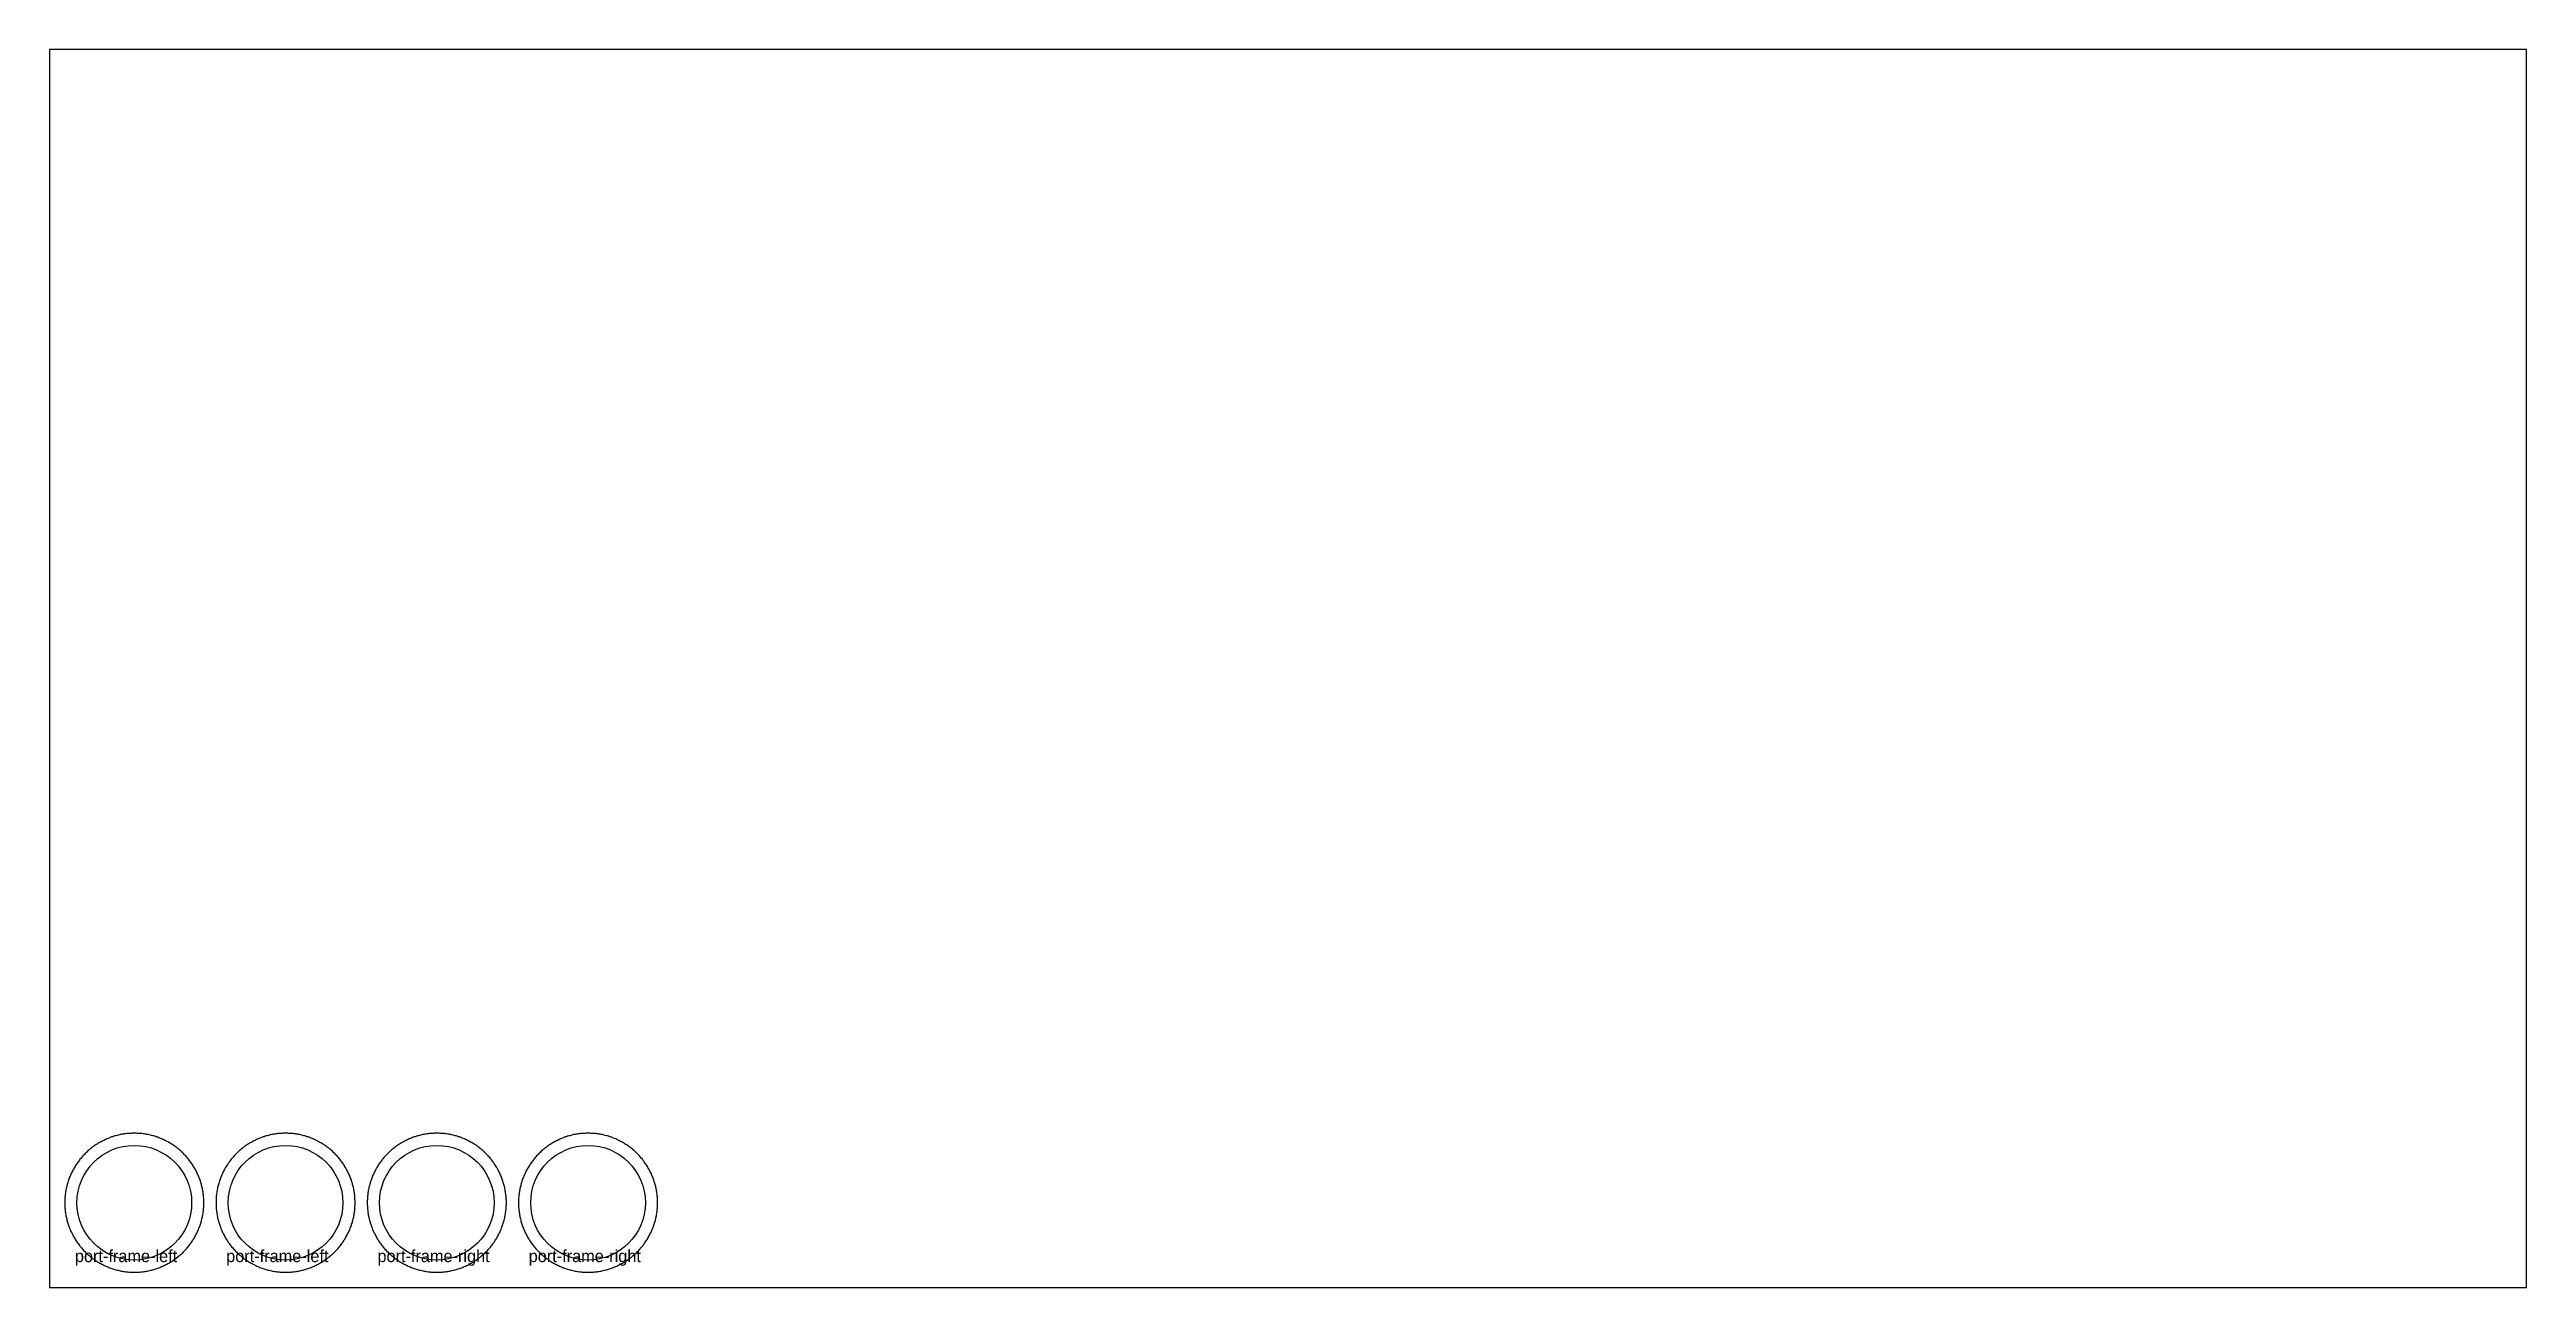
# Model space of a CAD drawing. Header units: millimetres. Extents: x 0 to 2440, y 0 to 1220.
import ezdxf

# ---------------------------------------------------------------- set-up
doc = ezdxf.new("R2010")
doc.units = ezdxf.units.MM
doc.layers.add('CUT_INSIDE', color=5, linetype='Continuous')
doc.layers.add('CUT_OUTSIDE', color=1, linetype='Continuous')

msp = doc.modelspace()

# ---------------------------------------------------------------- linework, layer by layer
at = {"layer": 'CUT_INSIDE'}
for centre in [(83.5, 83.5), (232.5, 83.5), (381.5, 83.5), (530.5, 83.5)]:
    msp.add_circle(centre, 56.5, dxfattribs=at)
at = {"layer": 'CUT_OUTSIDE'}
for points in [[(152, 83.5), (152, 84.6), (152, 85.7), (151.9, 86.7), (151.9, 87.8), (151.8, 88.9), (151.7, 89.9), (151.6, 91), (151.5, 92.1), (151.3, 93.2), (151.2, 94.2), (151, 95.3), (150.8, 96.3), (150.6, 97.4), (150.4, 98.4), (150.1, 99.5), (149.8, 100.5), (149.6, 101.6), (149.3, 102.6), (149, 103.6), (148.6, 104.7), (148.3, 105.7), (148, 106.7), (147.6, 107.7), (147.2, 108.7), (146.8, 109.7), (146.4, 110.7), (145.9, 111.7), (145.5, 112.7), (145, 113.6), (144.5, 114.6), (144, 115.6), (143.5, 116.5), (143, 117.4), (142.5, 118.4), (141.9, 119.3), (141.3, 120.2), (140.8, 121.1), (140.2, 122), (139.5, 122.9), (138.9, 123.8), (138.3, 124.6), (137.6, 125.5), (137, 126.3), (136.3, 127.2), (135.6, 128), (134.9, 128.8), (134.2, 129.6), (133.4, 130.4), (132.7, 131.2), (131.9, 131.9), (131.2, 132.7), (130.4, 133.4), (129.6, 134.2), (128.8, 134.9), (128, 135.6), (127.2, 136.3), (126.3, 137), (125.5, 137.6), (124.6, 138.3), (123.8, 138.9), (122.9, 139.5), (122, 140.2), (121.1, 140.8), (120.2, 141.3), (119.3, 141.9), (118.4, 142.5), (117.4, 143), (116.5, 143.5), (115.6, 144), (114.6, 144.5), (113.6, 145), (112.7, 145.5), (111.7, 145.9), (110.7, 146.4), (109.7, 146.8), (108.7, 147.2), (107.7, 147.6), (106.7, 148), (105.7, 148.3), (104.7, 148.6), (103.6, 149), (102.6, 149.3), (101.6, 149.6), (100.5, 149.8), (99.5, 150.1), (98.4, 150.4), (97.4, 150.6), (96.3, 150.8), (95.3, 151), (94.2, 151.2), (93.2, 151.3), (92.1, 151.5), (91, 151.6), (89.9, 151.7), (88.9, 151.8), (87.8, 151.9), (86.7, 151.9), (85.7, 152), (84.6, 152), (83.5, 152), (82.4, 152), (81.3, 152), (80.3, 151.9), (79.2, 151.9), (78.1, 151.8), (77.1, 151.7), (76, 151.6), (74.9, 151.5), (73.8, 151.3), (72.8, 151.2), (71.7, 151), (70.7, 150.8), (69.6, 150.6), (68.6, 150.4), (67.5, 150.1), (66.5, 149.8), (65.4, 149.6), (64.4, 149.3), (63.4, 149), (62.3, 148.6), (61.3, 148.3), (60.3, 148), (59.3, 147.6), (58.3, 147.2), (57.3, 146.8), (56.3, 146.4), (55.3, 145.9), (54.3, 145.5), (53.4, 145), (52.4, 144.5), (51.4, 144), (50.5, 143.5), (49.6, 143), (48.6, 142.5), (47.7, 141.9), (46.8, 141.3), (45.9, 140.8), (45, 140.2), (44.1, 139.5), (43.2, 138.9), (42.4, 138.3), (41.5, 137.6), (40.7, 137), (39.8, 136.3), (39, 135.6), (38.2, 134.9), (37.4, 134.2), (36.6, 133.4), (35.8, 132.7), (35.1, 131.9), (34.3, 131.2), (33.6, 130.4), (32.8, 129.6), (32.1, 128.8), (31.4, 128), (30.7, 127.2), (30, 126.3), (29.4, 125.5), (28.7, 124.6), (28.1, 123.8), (27.5, 122.9), (26.8, 122), (26.2, 121.1), (25.7, 120.2), (25.1, 119.3), (24.5, 118.4), (24, 117.4), (23.5, 116.5), (23, 115.6), (22.5, 114.6), (22, 113.6), (21.5, 112.7), (21.1, 111.7), (20.6, 110.7), (20.2, 109.7), (19.8, 108.7), (19.4, 107.7), (19, 106.7), (18.7, 105.7), (18.4, 104.7), (18, 103.6), (17.7, 102.6), (17.4, 101.6), (17.2, 100.5), (16.9, 99.5), (16.6, 98.4), (16.4, 97.4), (16.2, 96.3), (16, 95.3), (15.8, 94.2), (15.7, 93.2), (15.5, 92.1), (15.4, 91), (15.3, 89.9), (15.2, 88.9), (15.1, 87.8), (15.1, 86.7), (15, 85.7), (15, 84.6), (15, 83.5), (15, 82.4), (15, 81.3), (15.1, 80.3), (15.1, 79.2), (15.2, 78.1), (15.3, 77.1), (15.4, 76), (15.5, 74.9), (15.7, 73.8), (15.8, 72.8), (16, 71.7), (16.2, 70.7), (16.4, 69.6), (16.6, 68.6), (16.9, 67.5), (17.2, 66.5), (17.4, 65.4), (17.7, 64.4), (18, 63.4), (18.4, 62.3), (18.7, 61.3), (19, 60.3), (19.4, 59.3), (19.8, 58.3), (20.2, 57.3), (20.6, 56.3), (21.1, 55.3), (21.5, 54.3), (22, 53.4), (22.5, 52.4), (23, 51.4), (23.5, 50.5), (24, 49.6), (24.5, 48.6), (25.1, 47.7), (25.7, 46.8), (26.2, 45.9), (26.8, 45), (27.5, 44.1), (28.1, 43.2), (28.7, 42.4), (29.4, 41.5), (30, 40.7), (30.7, 39.8), (31.4, 39), (32.1, 38.2), (32.8, 37.4), (33.6, 36.6), (34.3, 35.8), (35.1, 35.1), (35.8, 34.3), (36.6, 33.6), (37.4, 32.8), (38.2, 32.1), (39, 31.4), (39.8, 30.7), (40.7, 30), (41.5, 29.4), (42.4, 28.7), (43.2, 28.1), (44.1, 27.5), (45, 26.8), (45.9, 26.2), (46.8, 25.7), (47.7, 25.1), (48.6, 24.5), (49.6, 24), (50.5, 23.5), (51.4, 23), (52.4, 22.5), (53.4, 22), (54.3, 21.5), (55.3, 21.1), (56.3, 20.6), (57.3, 20.2), (58.3, 19.8), (59.3, 19.4), (60.3, 19), (61.3, 18.7), (62.3, 18.4), (63.4, 18), (64.4, 17.7), (65.4, 17.4), (66.5, 17.2), (67.5, 16.9), (68.6, 16.6), (69.6, 16.4), (70.7, 16.2), (71.7, 16), (72.8, 15.8), (73.8, 15.7), (74.9, 15.5), (76, 15.4), (77.1, 15.3), (78.1, 15.2), (79.2, 15.1), (80.3, 15.1), (81.3, 15), (82.4, 15), (83.5, 15), (84.6, 15), (85.7, 15), (86.7, 15.1), (87.8, 15.1), (88.9, 15.2), (89.9, 15.3), (91, 15.4), (92.1, 15.5), (93.2, 15.7), (94.2, 15.8), (95.3, 16), (96.3, 16.2), (97.4, 16.4), (98.4, 16.6), (99.5, 16.9), (100.5, 17.2), (101.6, 17.4), (102.6, 17.7), (103.6, 18), (104.7, 18.4), (105.7, 18.7), (106.7, 19), (107.7, 19.4), (108.7, 19.8), (109.7, 20.2), (110.7, 20.6), (111.7, 21.1), (112.7, 21.5), (113.6, 22), (114.6, 22.5), (115.6, 23), (116.5, 23.5), (117.4, 24), (118.4, 24.5), (119.3, 25.1), (120.2, 25.7), (121.1, 26.2), (122, 26.8), (122.9, 27.5), (123.8, 28.1), (124.6, 28.7), (125.5, 29.4), (126.3, 30), (127.2, 30.7), (128, 31.4), (128.8, 32.1), (129.6, 32.8), (130.4, 33.6), (131.2, 34.3), (131.9, 35.1), (132.7, 35.8), (133.4, 36.6), (134.2, 37.4), (134.9, 38.2), (135.6, 39), (136.3, 39.8), (137, 40.7), (137.6, 41.5), (138.3, 42.4), (138.9, 43.2), (139.5, 44.1), (140.2, 45), (140.8, 45.9), (141.3, 46.8), (141.9, 47.7), (142.5, 48.6), (143, 49.6), (143.5, 50.5), (144, 51.4), (144.5, 52.4), (145, 53.4), (145.5, 54.3), (145.9, 55.3), (146.4, 56.3), (146.8, 57.3), (147.2, 58.3), (147.6, 59.3), (148, 60.3), (148.3, 61.3), (148.6, 62.3), (149, 63.4), (149.3, 64.4), (149.6, 65.4), (149.8, 66.5), (150.1, 67.5), (150.4, 68.6), (150.6, 69.6), (150.8, 70.7), (151, 71.7), (151.2, 72.8), (151.3, 73.8), (151.5, 74.9), (151.6, 76), (151.7, 77.1), (151.8, 78.1), (151.9, 79.2), (151.9, 80.3), (152, 81.3), (152, 82.4), (152, 83.5)], [(301, 83.5), (301, 84.6), (301, 85.7), (300.9, 86.7), (300.9, 87.8), (300.8, 88.9), (300.7, 89.9), (300.6, 91), (300.5, 92.1), (300.3, 93.2), (300.2, 94.2), (300, 95.3), (299.8, 96.3), (299.6, 97.4), (299.4, 98.4), (299.1, 99.5), (298.8, 100.5), (298.6, 101.6), (298.3, 102.6), (298, 103.6), (297.6, 104.7), (297.3, 105.7), (297, 106.7), (296.6, 107.7), (296.2, 108.7), (295.8, 109.7), (295.4, 110.7), (294.9, 111.7), (294.5, 112.7), (294, 113.6), (293.5, 114.6), (293, 115.6), (292.5, 116.5), (292, 117.4), (291.5, 118.4), (290.9, 119.3), (290.3, 120.2), (289.8, 121.1), (289.2, 122), (288.5, 122.9), (287.9, 123.8), (287.3, 124.6), (286.6, 125.5), (286, 126.3), (285.3, 127.2), (284.6, 128), (283.9, 128.8), (283.2, 129.6), (282.4, 130.4), (281.7, 131.2), (280.9, 131.9), (280.2, 132.7), (279.4, 133.4), (278.6, 134.2), (277.8, 134.9), (277, 135.6), (276.2, 136.3), (275.3, 137), (274.5, 137.6), (273.6, 138.3), (272.8, 138.9), (271.9, 139.5), (271, 140.2), (270.1, 140.8), (269.2, 141.3), (268.3, 141.9), (267.4, 142.5), (266.4, 143), (265.5, 143.5), (264.6, 144), (263.6, 144.5), (262.6, 145), (261.7, 145.5), (260.7, 145.9), (259.7, 146.4), (258.7, 146.8), (257.7, 147.2), (256.7, 147.6), (255.7, 148), (254.7, 148.3), (253.7, 148.6), (252.6, 149), (251.6, 149.3), (250.6, 149.6), (249.5, 149.8), (248.5, 150.1), (247.4, 150.4), (246.4, 150.6), (245.3, 150.8), (244.3, 151), (243.2, 151.2), (242.2, 151.3), (241.1, 151.5), (240, 151.6), (238.9, 151.7), (237.9, 151.8), (236.8, 151.9), (235.7, 151.9), (234.7, 152), (233.6, 152), (232.5, 152), (231.4, 152), (230.3, 152), (229.3, 151.9), (228.2, 151.9), (227.1, 151.8), (226.1, 151.7), (225, 151.6), (223.9, 151.5), (222.8, 151.3), (221.8, 151.2), (220.7, 151), (219.7, 150.8), (218.6, 150.6), (217.6, 150.4), (216.5, 150.1), (215.5, 149.8), (214.4, 149.6), (213.4, 149.3), (212.4, 149), (211.3, 148.6), (210.3, 148.3), (209.3, 148), (208.3, 147.6), (207.3, 147.2), (206.3, 146.8), (205.3, 146.4), (204.3, 145.9), (203.3, 145.5), (202.4, 145), (201.4, 144.5), (200.4, 144), (199.5, 143.5), (198.6, 143), (197.6, 142.5), (196.7, 141.9), (195.8, 141.3), (194.9, 140.8), (194, 140.2), (193.1, 139.5), (192.2, 138.9), (191.4, 138.3), (190.5, 137.6), (189.7, 137), (188.8, 136.3), (188, 135.6), (187.2, 134.9), (186.4, 134.2), (185.6, 133.4), (184.8, 132.7), (184.1, 131.9), (183.3, 131.2), (182.6, 130.4), (181.8, 129.6), (181.1, 128.8), (180.4, 128), (179.7, 127.2), (179, 126.3), (178.4, 125.5), (177.7, 124.6), (177.1, 123.8), (176.5, 122.9), (175.8, 122), (175.2, 121.1), (174.7, 120.2), (174.1, 119.3), (173.5, 118.4), (173, 117.4), (172.5, 116.5), (172, 115.6), (171.5, 114.6), (171, 113.6), (170.5, 112.7), (170.1, 111.7), (169.6, 110.7), (169.2, 109.7), (168.8, 108.7), (168.4, 107.7), (168, 106.7), (167.7, 105.7), (167.4, 104.7), (167, 103.6), (166.7, 102.6), (166.4, 101.6), (166.2, 100.5), (165.9, 99.5), (165.6, 98.4), (165.4, 97.4), (165.2, 96.3), (165, 95.3), (164.8, 94.2), (164.7, 93.2), (164.5, 92.1), (164.4, 91), (164.3, 89.9), (164.2, 88.9), (164.1, 87.8), (164.1, 86.7), (164, 85.7), (164, 84.6), (164, 83.5), (164, 82.4), (164, 81.3), (164.1, 80.3), (164.1, 79.2), (164.2, 78.1), (164.3, 77.1), (164.4, 76), (164.5, 74.9), (164.7, 73.8), (164.8, 72.8), (165, 71.7), (165.2, 70.7), (165.4, 69.6), (165.6, 68.6), (165.9, 67.5), (166.2, 66.5), (166.4, 65.4), (166.7, 64.4), (167, 63.4), (167.4, 62.3), (167.7, 61.3), (168, 60.3), (168.4, 59.3), (168.8, 58.3), (169.2, 57.3), (169.6, 56.3), (170.1, 55.3), (170.5, 54.3), (171, 53.4), (171.5, 52.4), (172, 51.4), (172.5, 50.5), (173, 49.6), (173.5, 48.6), (174.1, 47.7), (174.7, 46.8), (175.2, 45.9), (175.8, 45), (176.5, 44.1), (177.1, 43.2), (177.7, 42.4), (178.4, 41.5), (179, 40.7), (179.7, 39.8), (180.4, 39), (181.1, 38.2), (181.8, 37.4), (182.6, 36.6), (183.3, 35.8), (184.1, 35.1), (184.8, 34.3), (185.6, 33.6), (186.4, 32.8), (187.2, 32.1), (188, 31.4), (188.8, 30.7), (189.7, 30), (190.5, 29.4), (191.4, 28.7), (192.2, 28.1), (193.1, 27.5), (194, 26.8), (194.9, 26.2), (195.8, 25.7), (196.7, 25.1), (197.6, 24.5), (198.6, 24), (199.5, 23.5), (200.4, 23), (201.4, 22.5), (202.4, 22), (203.3, 21.5), (204.3, 21.1), (205.3, 20.6), (206.3, 20.2), (207.3, 19.8), (208.3, 19.4), (209.3, 19), (210.3, 18.7), (211.3, 18.4), (212.4, 18), (213.4, 17.7), (214.4, 17.4), (215.5, 17.2), (216.5, 16.9), (217.6, 16.6), (218.6, 16.4), (219.7, 16.2), (220.7, 16), (221.8, 15.8), (222.8, 15.7), (223.9, 15.5), (225, 15.4), (226.1, 15.3), (227.1, 15.2), (228.2, 15.1), (229.3, 15.1), (230.3, 15), (231.4, 15), (232.5, 15), (233.6, 15), (234.7, 15), (235.7, 15.1), (236.8, 15.1), (237.9, 15.2), (238.9, 15.3), (240, 15.4), (241.1, 15.5), (242.2, 15.7), (243.2, 15.8), (244.3, 16), (245.3, 16.2), (246.4, 16.4), (247.4, 16.6), (248.5, 16.9), (249.5, 17.2), (250.6, 17.4), (251.6, 17.7), (252.6, 18), (253.7, 18.4), (254.7, 18.7), (255.7, 19), (256.7, 19.4), (257.7, 19.8), (258.7, 20.2), (259.7, 20.6), (260.7, 21.1), (261.7, 21.5), (262.6, 22), (263.6, 22.5), (264.6, 23), (265.5, 23.5), (266.4, 24), (267.4, 24.5), (268.3, 25.1), (269.2, 25.7), (270.1, 26.2), (271, 26.8), (271.9, 27.5), (272.8, 28.1), (273.6, 28.7), (274.5, 29.4), (275.3, 30), (276.2, 30.7), (277, 31.4), (277.8, 32.1), (278.6, 32.8), (279.4, 33.6), (280.2, 34.3), (280.9, 35.1), (281.7, 35.8), (282.4, 36.6), (283.2, 37.4), (283.9, 38.2), (284.6, 39), (285.3, 39.8), (286, 40.7), (286.6, 41.5), (287.3, 42.4), (287.9, 43.2), (288.5, 44.1), (289.2, 45), (289.8, 45.9), (290.3, 46.8), (290.9, 47.7), (291.5, 48.6), (292, 49.6), (292.5, 50.5), (293, 51.4), (293.5, 52.4), (294, 53.4), (294.5, 54.3), (294.9, 55.3), (295.4, 56.3), (295.8, 57.3), (296.2, 58.3), (296.6, 59.3), (297, 60.3), (297.3, 61.3), (297.6, 62.3), (298, 63.4), (298.3, 64.4), (298.6, 65.4), (298.8, 66.5), (299.1, 67.5), (299.4, 68.6), (299.6, 69.6), (299.8, 70.7), (300, 71.7), (300.2, 72.8), (300.3, 73.8), (300.5, 74.9), (300.6, 76), (300.7, 77.1), (300.8, 78.1), (300.9, 79.2), (300.9, 80.3), (301, 81.3), (301, 82.4), (301, 83.5)], [(450, 83.5), (450, 84.6), (450, 85.7), (449.9, 86.7), (449.9, 87.8), (449.8, 88.9), (449.7, 89.9), (449.6, 91), (449.5, 92.1), (449.3, 93.2), (449.2, 94.2), (449, 95.3), (448.8, 96.3), (448.6, 97.4), (448.4, 98.4), (448.1, 99.5), (447.8, 100.5), (447.6, 101.6), (447.3, 102.6), (447, 103.6), (446.6, 104.7), (446.3, 105.7), (446, 106.7), (445.6, 107.7), (445.2, 108.7), (444.8, 109.7), (444.4, 110.7), (443.9, 111.7), (443.5, 112.7), (443, 113.6), (442.5, 114.6), (442, 115.6), (441.5, 116.5), (441, 117.4), (440.5, 118.4), (439.9, 119.3), (439.3, 120.2), (438.8, 121.1), (438.2, 122), (437.5, 122.9), (436.9, 123.8), (436.3, 124.6), (435.6, 125.5), (435, 126.3), (434.3, 127.2), (433.6, 128), (432.9, 128.8), (432.2, 129.6), (431.4, 130.4), (430.7, 131.2), (429.9, 131.9), (429.2, 132.7), (428.4, 133.4), (427.6, 134.2), (426.8, 134.9), (426, 135.6), (425.2, 136.3), (424.3, 137), (423.5, 137.6), (422.6, 138.3), (421.8, 138.9), (420.9, 139.5), (420, 140.2), (419.1, 140.8), (418.2, 141.3), (417.3, 141.9), (416.4, 142.5), (415.4, 143), (414.5, 143.5), (413.6, 144), (412.6, 144.5), (411.6, 145), (410.7, 145.5), (409.7, 145.9), (408.7, 146.4), (407.7, 146.8), (406.7, 147.2), (405.7, 147.6), (404.7, 148), (403.7, 148.3), (402.7, 148.6), (401.6, 149), (400.6, 149.3), (399.6, 149.6), (398.5, 149.8), (397.5, 150.1), (396.4, 150.4), (395.4, 150.6), (394.3, 150.8), (393.3, 151), (392.2, 151.2), (391.2, 151.3), (390.1, 151.5), (389, 151.6), (387.9, 151.7), (386.9, 151.8), (385.8, 151.9), (384.7, 151.9), (383.7, 152), (382.6, 152), (381.5, 152), (380.4, 152), (379.3, 152), (378.3, 151.9), (377.2, 151.9), (376.1, 151.8), (375.1, 151.7), (374, 151.6), (372.9, 151.5), (371.8, 151.3), (370.8, 151.2), (369.7, 151), (368.7, 150.8), (367.6, 150.6), (366.6, 150.4), (365.5, 150.1), (364.5, 149.8), (363.4, 149.6), (362.4, 149.3), (361.4, 149), (360.3, 148.6), (359.3, 148.3), (358.3, 148), (357.3, 147.6), (356.3, 147.2), (355.3, 146.8), (354.3, 146.4), (353.3, 145.9), (352.3, 145.5), (351.4, 145), (350.4, 144.5), (349.4, 144), (348.5, 143.5), (347.6, 143), (346.6, 142.5), (345.7, 141.9), (344.8, 141.3), (343.9, 140.8), (343, 140.2), (342.1, 139.5), (341.2, 138.9), (340.4, 138.3), (339.5, 137.6), (338.7, 137), (337.8, 136.3), (337, 135.6), (336.2, 134.9), (335.4, 134.2), (334.6, 133.4), (333.8, 132.7), (333.1, 131.9), (332.3, 131.2), (331.6, 130.4), (330.8, 129.6), (330.1, 128.8), (329.4, 128), (328.7, 127.2), (328, 126.3), (327.4, 125.5), (326.7, 124.6), (326.1, 123.8), (325.5, 122.9), (324.8, 122), (324.2, 121.1), (323.7, 120.2), (323.1, 119.3), (322.5, 118.4), (322, 117.4), (321.5, 116.5), (321, 115.6), (320.5, 114.6), (320, 113.6), (319.5, 112.7), (319.1, 111.7), (318.6, 110.7), (318.2, 109.7), (317.8, 108.7), (317.4, 107.7), (317, 106.7), (316.7, 105.7), (316.4, 104.7), (316, 103.6), (315.7, 102.6), (315.4, 101.6), (315.2, 100.5), (314.9, 99.5), (314.6, 98.4), (314.4, 97.4), (314.2, 96.3), (314, 95.3), (313.8, 94.2), (313.7, 93.2), (313.5, 92.1), (313.4, 91), (313.3, 89.9), (313.2, 88.9), (313.1, 87.8), (313.1, 86.7), (313, 85.7), (313, 84.6), (313, 83.5), (313, 82.4), (313, 81.3), (313.1, 80.3), (313.1, 79.2), (313.2, 78.1), (313.3, 77.1), (313.4, 76), (313.5, 74.9), (313.7, 73.8), (313.8, 72.8), (314, 71.7), (314.2, 70.7), (314.4, 69.6), (314.6, 68.6), (314.9, 67.5), (315.2, 66.5), (315.4, 65.4), (315.7, 64.4), (316, 63.4), (316.4, 62.3), (316.7, 61.3), (317, 60.3), (317.4, 59.3), (317.8, 58.3), (318.2, 57.3), (318.6, 56.3), (319.1, 55.3), (319.5, 54.3), (320, 53.4), (320.5, 52.4), (321, 51.4), (321.5, 50.5), (322, 49.6), (322.5, 48.6), (323.1, 47.7), (323.7, 46.8), (324.2, 45.9), (324.8, 45), (325.5, 44.1), (326.1, 43.2), (326.7, 42.4), (327.4, 41.5), (328, 40.7), (328.7, 39.8), (329.4, 39), (330.1, 38.2), (330.8, 37.4), (331.6, 36.6), (332.3, 35.8), (333.1, 35.1), (333.8, 34.3), (334.6, 33.6), (335.4, 32.8), (336.2, 32.1), (337, 31.4), (337.8, 30.7), (338.7, 30), (339.5, 29.4), (340.4, 28.7), (341.2, 28.1), (342.1, 27.5), (343, 26.8), (343.9, 26.2), (344.8, 25.7), (345.7, 25.1), (346.6, 24.5), (347.6, 24), (348.5, 23.5), (349.4, 23), (350.4, 22.5), (351.4, 22), (352.3, 21.5), (353.3, 21.1), (354.3, 20.6), (355.3, 20.2), (356.3, 19.8), (357.3, 19.4), (358.3, 19), (359.3, 18.7), (360.3, 18.4), (361.4, 18), (362.4, 17.7), (363.4, 17.4), (364.5, 17.2), (365.5, 16.9), (366.6, 16.6), (367.6, 16.4), (368.7, 16.2), (369.7, 16), (370.8, 15.8), (371.8, 15.7), (372.9, 15.5), (374, 15.4), (375.1, 15.3), (376.1, 15.2), (377.2, 15.1), (378.3, 15.1), (379.3, 15), (380.4, 15), (381.5, 15), (382.6, 15), (383.7, 15), (384.7, 15.1), (385.8, 15.1), (386.9, 15.2), (387.9, 15.3), (389, 15.4), (390.1, 15.5), (391.2, 15.7), (392.2, 15.8), (393.3, 16), (394.3, 16.2), (395.4, 16.4), (396.4, 16.6), (397.5, 16.9), (398.5, 17.2), (399.6, 17.4), (400.6, 17.7), (401.6, 18), (402.7, 18.4), (403.7, 18.7), (404.7, 19), (405.7, 19.4), (406.7, 19.8), (407.7, 20.2), (408.7, 20.6), (409.7, 21.1), (410.7, 21.5), (411.6, 22), (412.6, 22.5), (413.6, 23), (414.5, 23.5), (415.4, 24), (416.4, 24.5), (417.3, 25.1), (418.2, 25.7), (419.1, 26.2), (420, 26.8), (420.9, 27.5), (421.8, 28.1), (422.6, 28.7), (423.5, 29.4), (424.3, 30), (425.2, 30.7), (426, 31.4), (426.8, 32.1), (427.6, 32.8), (428.4, 33.6), (429.2, 34.3), (429.9, 35.1), (430.7, 35.8), (431.4, 36.6), (432.2, 37.4), (432.9, 38.2), (433.6, 39), (434.3, 39.8), (435, 40.7), (435.6, 41.5), (436.3, 42.4), (436.9, 43.2), (437.5, 44.1), (438.2, 45), (438.8, 45.9), (439.3, 46.8), (439.9, 47.7), (440.5, 48.6), (441, 49.6), (441.5, 50.5), (442, 51.4), (442.5, 52.4), (443, 53.4), (443.5, 54.3), (443.9, 55.3), (444.4, 56.3), (444.8, 57.3), (445.2, 58.3), (445.6, 59.3), (446, 60.3), (446.3, 61.3), (446.6, 62.3), (447, 63.4), (447.3, 64.4), (447.6, 65.4), (447.8, 66.5), (448.1, 67.5), (448.4, 68.6), (448.6, 69.6), (448.8, 70.7), (449, 71.7), (449.2, 72.8), (449.3, 73.8), (449.5, 74.9), (449.6, 76), (449.7, 77.1), (449.8, 78.1), (449.9, 79.2), (449.9, 80.3), (450, 81.3), (450, 82.4), (450, 83.5)], [(599, 83.5), (599, 84.6), (599, 85.7), (598.9, 86.7), (598.9, 87.8), (598.8, 88.9), (598.7, 89.9), (598.6, 91), (598.5, 92.1), (598.3, 93.2), (598.2, 94.2), (598, 95.3), (597.8, 96.3), (597.6, 97.4), (597.4, 98.4), (597.1, 99.5), (596.8, 100.5), (596.6, 101.6), (596.3, 102.6), (596, 103.6), (595.6, 104.7), (595.3, 105.7), (595, 106.7), (594.6, 107.7), (594.2, 108.7), (593.8, 109.7), (593.4, 110.7), (592.9, 111.7), (592.5, 112.7), (592, 113.6), (591.5, 114.6), (591, 115.6), (590.5, 116.5), (590, 117.4), (589.5, 118.4), (588.9, 119.3), (588.3, 120.2), (587.8, 121.1), (587.2, 122), (586.5, 122.9), (585.9, 123.8), (585.3, 124.6), (584.6, 125.5), (584, 126.3), (583.3, 127.2), (582.6, 128), (581.9, 128.8), (581.2, 129.6), (580.4, 130.4), (579.7, 131.2), (578.9, 131.9), (578.2, 132.7), (577.4, 133.4), (576.6, 134.2), (575.8, 134.9), (575, 135.6), (574.2, 136.3), (573.3, 137), (572.5, 137.6), (571.6, 138.3), (570.8, 138.9), (569.9, 139.5), (569, 140.2), (568.1, 140.8), (567.2, 141.3), (566.3, 141.9), (565.4, 142.5), (564.4, 143), (563.5, 143.5), (562.6, 144), (561.6, 144.5), (560.6, 145), (559.7, 145.5), (558.7, 145.9), (557.7, 146.4), (556.7, 146.8), (555.7, 147.2), (554.7, 147.6), (553.7, 148), (552.7, 148.3), (551.7, 148.6), (550.6, 149), (549.6, 149.3), (548.6, 149.6), (547.5, 149.8), (546.5, 150.1), (545.4, 150.4), (544.4, 150.6), (543.3, 150.8), (542.3, 151), (541.2, 151.2), (540.2, 151.3), (539.1, 151.5), (538, 151.6), (536.9, 151.7), (535.9, 151.8), (534.8, 151.9), (533.7, 151.9), (532.7, 152), (531.6, 152), (530.5, 152), (529.4, 152), (528.3, 152), (527.3, 151.9), (526.2, 151.9), (525.1, 151.8), (524.1, 151.7), (523, 151.6), (521.9, 151.5), (520.8, 151.3), (519.8, 151.2), (518.7, 151), (517.7, 150.8), (516.6, 150.6), (515.6, 150.4), (514.5, 150.1), (513.5, 149.8), (512.4, 149.6), (511.4, 149.3), (510.4, 149), (509.3, 148.6), (508.3, 148.3), (507.3, 148), (506.3, 147.6), (505.3, 147.2), (504.3, 146.8), (503.3, 146.4), (502.3, 145.9), (501.3, 145.5), (500.4, 145), (499.4, 144.5), (498.4, 144), (497.5, 143.5), (496.6, 143), (495.6, 142.5), (494.7, 141.9), (493.8, 141.3), (492.9, 140.8), (492, 140.2), (491.1, 139.5), (490.2, 138.9), (489.4, 138.3), (488.5, 137.6), (487.7, 137), (486.8, 136.3), (486, 135.6), (485.2, 134.9), (484.4, 134.2), (483.6, 133.4), (482.8, 132.7), (482.1, 131.9), (481.3, 131.2), (480.6, 130.4), (479.8, 129.6), (479.1, 128.8), (478.4, 128), (477.7, 127.2), (477, 126.3), (476.4, 125.5), (475.7, 124.6), (475.1, 123.8), (474.5, 122.9), (473.8, 122), (473.2, 121.1), (472.7, 120.2), (472.1, 119.3), (471.5, 118.4), (471, 117.4), (470.5, 116.5), (470, 115.6), (469.5, 114.6), (469, 113.6), (468.5, 112.7), (468.1, 111.7), (467.6, 110.7), (467.2, 109.7), (466.8, 108.7), (466.4, 107.7), (466, 106.7), (465.7, 105.7), (465.4, 104.7), (465, 103.6), (464.7, 102.6), (464.4, 101.6), (464.2, 100.5), (463.9, 99.5), (463.6, 98.4), (463.4, 97.4), (463.2, 96.3), (463, 95.3), (462.8, 94.2), (462.7, 93.2), (462.5, 92.1), (462.4, 91), (462.3, 89.9), (462.2, 88.9), (462.1, 87.8), (462.1, 86.7), (462, 85.7), (462, 84.6), (462, 83.5), (462, 82.4), (462, 81.3), (462.1, 80.3), (462.1, 79.2), (462.2, 78.1), (462.3, 77.1), (462.4, 76), (462.5, 74.9), (462.7, 73.8), (462.8, 72.8), (463, 71.7), (463.2, 70.7), (463.4, 69.6), (463.6, 68.6), (463.9, 67.5), (464.2, 66.5), (464.4, 65.4), (464.7, 64.4), (465, 63.4), (465.4, 62.3), (465.7, 61.3), (466, 60.3), (466.4, 59.3), (466.8, 58.3), (467.2, 57.3), (467.6, 56.3), (468.1, 55.3), (468.5, 54.3), (469, 53.4), (469.5, 52.4), (470, 51.4), (470.5, 50.5), (471, 49.6), (471.5, 48.6), (472.1, 47.7), (472.7, 46.8), (473.2, 45.9), (473.8, 45), (474.5, 44.1), (475.1, 43.2), (475.7, 42.4), (476.4, 41.5), (477, 40.7), (477.7, 39.8), (478.4, 39), (479.1, 38.2), (479.8, 37.4), (480.6, 36.6), (481.3, 35.8), (482.1, 35.1), (482.8, 34.3), (483.6, 33.6), (484.4, 32.8), (485.2, 32.1), (486, 31.4), (486.8, 30.7), (487.7, 30), (488.5, 29.4), (489.4, 28.7), (490.2, 28.1), (491.1, 27.5), (492, 26.8), (492.9, 26.2), (493.8, 25.7), (494.7, 25.1), (495.6, 24.5), (496.6, 24), (497.5, 23.5), (498.4, 23), (499.4, 22.5), (500.4, 22), (501.3, 21.5), (502.3, 21.1), (503.3, 20.6), (504.3, 20.2), (505.3, 19.8), (506.3, 19.4), (507.3, 19), (508.3, 18.7), (509.3, 18.4), (510.4, 18), (511.4, 17.7), (512.4, 17.4), (513.5, 17.2), (514.5, 16.9), (515.6, 16.6), (516.6, 16.4), (517.7, 16.2), (518.7, 16), (519.8, 15.8), (520.8, 15.7), (521.9, 15.5), (523, 15.4), (524.1, 15.3), (525.1, 15.2), (526.2, 15.1), (527.3, 15.1), (528.3, 15), (529.4, 15), (530.5, 15), (531.6, 15), (532.7, 15), (533.7, 15.1), (534.8, 15.1), (535.9, 15.2), (536.9, 15.3), (538, 15.4), (539.1, 15.5), (540.2, 15.7), (541.2, 15.8), (542.3, 16), (543.3, 16.2), (544.4, 16.4), (545.4, 16.6), (546.5, 16.9), (547.5, 17.2), (548.6, 17.4), (549.6, 17.7), (550.6, 18), (551.7, 18.4), (552.7, 18.7), (553.7, 19), (554.7, 19.4), (555.7, 19.8), (556.7, 20.2), (557.7, 20.6), (558.7, 21.1), (559.7, 21.5), (560.6, 22), (561.6, 22.5), (562.6, 23), (563.5, 23.5), (564.4, 24), (565.4, 24.5), (566.3, 25.1), (567.2, 25.7), (568.1, 26.2), (569, 26.8), (569.9, 27.5), (570.8, 28.1), (571.6, 28.7), (572.5, 29.4), (573.3, 30), (574.2, 30.7), (575, 31.4), (575.8, 32.1), (576.6, 32.8), (577.4, 33.6), (578.2, 34.3), (578.9, 35.1), (579.7, 35.8), (580.4, 36.6), (581.2, 37.4), (581.9, 38.2), (582.6, 39), (583.3, 39.8), (584, 40.7), (584.6, 41.5), (585.3, 42.4), (585.9, 43.2), (586.5, 44.1), (587.2, 45), (587.8, 45.9), (588.3, 46.8), (588.9, 47.7), (589.5, 48.6), (590, 49.6), (590.5, 50.5), (591, 51.4), (591.5, 52.4), (592, 53.4), (592.5, 54.3), (592.9, 55.3), (593.4, 56.3), (593.8, 57.3), (594.2, 58.3), (594.6, 59.3), (595, 60.3), (595.3, 61.3), (595.6, 62.3), (596, 63.4), (596.3, 64.4), (596.6, 65.4), (596.8, 66.5), (597.1, 67.5), (597.4, 68.6), (597.6, 69.6), (597.8, 70.7), (598, 71.7), (598.2, 72.8), (598.3, 73.8), (598.5, 74.9), (598.6, 76), (598.7, 77.1), (598.8, 78.1), (598.9, 79.2), (598.9, 80.3), (599, 81.3), (599, 82.4), (599, 83.5)]]:
    msp.add_lwpolyline(points, close=True, dxfattribs=at)
at = {"layer": 'SHEET_EDGE'}
msp.add_lwpolyline([(0, 0), (2440, 0), (2440, 1220), (0, 1220)], close=True, dxfattribs=at)

# ---------------------------------------------------------------- texts
at = {"layer": 'NOTES'}
for s, p in [('port-frame-left', (25, 25)), ('port-frame-left', (174, 25)), ('port-frame-right', (323, 25)), ('port-frame-right', (472, 25))]:
    msp.add_text(s, height=12, dxfattribs=at).set_placement(p)

doc.saveas('drawing.dxf')
